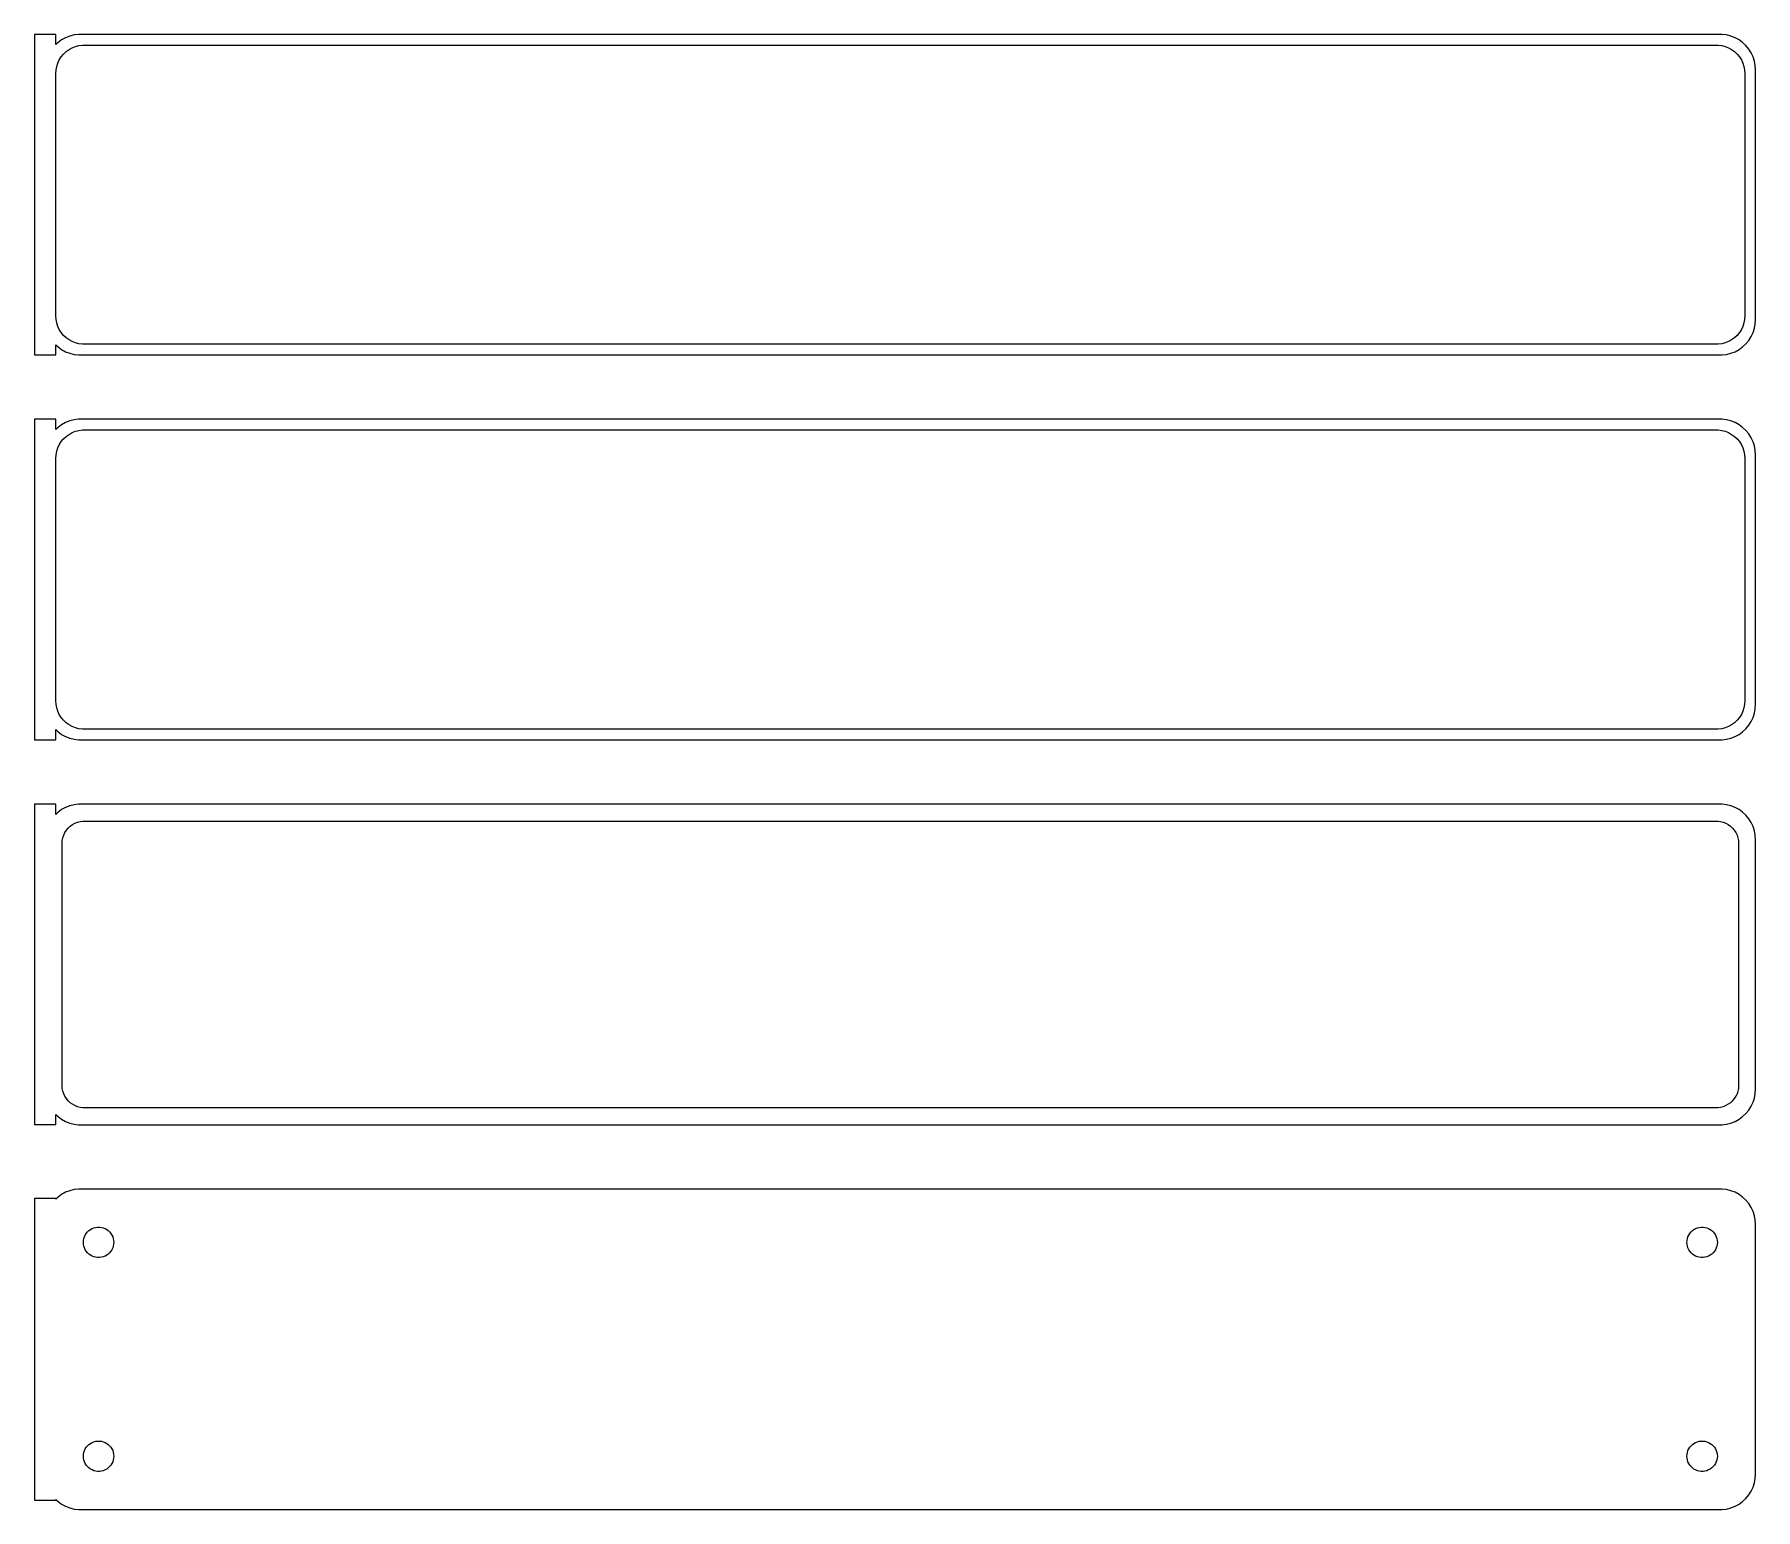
# Model space of a CAD drawing. Header units: metres. Extents: x -122 to 120, y 194 to 400.
import ezdxf

# ---------------------------------------------------------------- set-up
doc = ezdxf.new("R2010")
doc.units = ezdxf.units.M

msp = doc.modelspace()

# ---------------------------------------------------------------- linework, layer by layer
for p, q in [((-118.5, 400.49), (-121.5, 400.49)), ((-121.5, 400.49), (-121.5, 355.51)), ((-118.5, 399.059), (-118.5, 400.49)), ((-118.187, 399.353), (-118.5, 399.059)), ((-117.679, 399.722), (-118.187, 399.353)), ((-117.129, 400.024), (-117.679, 399.722)), ((-116.545, 400.255), (-117.129, 400.024)), ((-116.643, 398.377), (-116.203, 398.619)), ((-115.937, 400.411), (-116.545, 400.255)), ((-116.203, 398.619), (-115.736, 398.804)), ((-115.314, 400.49), (-115.937, 400.411)), ((-115.736, 398.804), (-115.25, 398.929)), ((115.314, 400.49), (-115.314, 400.49)), ((-115.25, 398.929), (-114.751, 398.992)), ((-114.751, 398.992), (114.751, 398.992)), ((114.751, 398.992), (115.25, 398.929)), ((115.25, 398.929), (115.736, 398.804)), ((115.937, 400.411), (115.314, 400.49)), ((115.736, 398.804), (116.203, 398.619)), ((116.545, 400.255), (115.937, 400.411)), ((116.203, 398.619), (116.643, 398.377)), ((117.129, 400.024), (116.545, 400.255)), ((117.679, 399.722), (117.129, 400.024)), ((118.187, 399.353), (117.679, 399.722)), ((118.645, 398.923), (118.187, 399.353)), ((119.045, 398.439), (118.645, 398.923)), ((-118.374, 395.995), (-118.219, 396.472)), ((-118.219, 396.472), (-118.005, 396.927)), ((-118.005, 396.927), (-117.736, 397.351)), ((-117.736, 397.351), (-117.416, 397.738)), ((-117.416, 397.738), (-117.05, 398.082)), ((-117.05, 398.082), (-116.643, 398.377)), ((116.643, 398.377), (117.05, 398.082)), ((117.05, 398.082), (117.416, 397.738)), ((117.416, 397.738), (117.736, 397.351)), ((117.736, 397.351), (118.005, 396.927)), ((118.005, 396.927), (118.219, 396.472)), ((118.219, 396.472), (118.374, 395.995)), ((119.382, 397.909), (119.045, 398.439)), ((119.649, 397.341), (119.382, 397.909)), ((119.843, 396.743), (119.649, 397.341)), ((119.961, 396.127), (119.843, 396.743)), ((120, 395.5), (119.961, 396.127)), ((-118.5, 395), (-118.468, 395.501)), ((-118.5, 361), (-118.5, 395)), ((-118.468, 395.501), (-118.374, 395.995)), ((118.374, 395.995), (118.468, 395.501)), ((118.468, 395.501), (118.5, 395)), ((118.5, 395), (118.5, 361)), ((120, 360.5), (120, 395.5)), ((-118.468, 360.499), (-118.5, 361)), ((-118.374, 360.005), (-118.468, 360.499)), ((-118.219, 359.528), (-118.374, 360.005)), ((118.374, 360.005), (118.219, 359.528)), ((118.468, 360.499), (118.374, 360.005)), ((118.5, 361), (118.468, 360.499)), ((119.843, 359.257), (119.961, 359.873)), ((119.961, 359.873), (120, 360.5)), ((-118.005, 359.073), (-118.219, 359.528)), ((-117.736, 358.649), (-118.005, 359.073)), ((-117.416, 358.262), (-117.736, 358.649)), ((-117.05, 357.918), (-117.416, 358.262)), ((-116.643, 357.623), (-117.05, 357.918)), ((-116.203, 357.381), (-116.643, 357.623)), ((116.643, 357.623), (116.203, 357.381)), ((117.05, 357.918), (116.643, 357.623)), ((117.416, 358.262), (117.05, 357.918)), ((117.736, 358.649), (117.416, 358.262)), ((118.005, 359.073), (117.736, 358.649)), ((118.219, 359.528), (118.005, 359.073)), ((118.645, 357.077), (119.045, 357.561)), ((119.045, 357.561), (119.382, 358.091)), ((119.382, 358.091), (119.649, 358.659)), ((119.649, 358.659), (119.843, 359.257)), ((-121.5, 355.51), (-118.5, 355.51)), ((-118.5, 356.941), (-118.187, 356.647)), ((-118.5, 355.51), (-118.5, 356.941)), ((-118.187, 356.647), (-117.679, 356.278)), ((-117.679, 356.278), (-117.129, 355.976)), ((-117.129, 355.976), (-116.545, 355.745)), ((-116.545, 355.745), (-115.937, 355.589)), ((-115.736, 357.196), (-116.203, 357.381)), ((-115.937, 355.589), (-115.314, 355.51)), ((-115.25, 357.071), (-115.736, 357.196)), ((-115.314, 355.51), (115.314, 355.51)), ((-114.751, 357.008), (-115.25, 357.071)), ((114.751, 357.008), (-114.751, 357.008)), ((115.25, 357.071), (114.751, 357.008)), ((115.736, 357.196), (115.25, 357.071)), ((115.314, 355.51), (115.937, 355.589)), ((116.203, 357.381), (115.736, 357.196)), ((115.937, 355.589), (116.545, 355.745)), ((116.545, 355.745), (117.129, 355.976)), ((117.129, 355.976), (117.679, 356.278)), ((117.679, 356.278), (118.187, 356.647)), ((118.187, 356.647), (118.645, 357.077)), ((-118.5, 346.49), (-121.5, 346.49)), ((-121.5, 346.49), (-121.5, 301.51)), ((-118.5, 345.059), (-118.5, 346.49)), ((-118.187, 345.353), (-118.5, 345.059)), ((-117.679, 345.722), (-118.187, 345.353)), ((-117.129, 346.024), (-117.679, 345.722)), ((-116.545, 346.255), (-117.129, 346.024)), ((-115.937, 346.411), (-116.545, 346.255)), ((-115.314, 346.49), (-115.937, 346.411)), ((115.314, 346.49), (-115.314, 346.49)), ((115.937, 346.411), (115.314, 346.49)), ((116.545, 346.255), (115.937, 346.411)), ((117.129, 346.024), (116.545, 346.255)), ((117.679, 345.722), (117.129, 346.024)), ((118.187, 345.353), (117.679, 345.722)), ((118.645, 344.923), (118.187, 345.353)), ((-118.005, 342.927), (-117.736, 343.351)), ((-117.736, 343.351), (-117.416, 343.738)), ((-117.416, 343.738), (-117.05, 344.082)), ((-117.05, 344.082), (-116.643, 344.377)), ((-116.643, 344.377), (-116.203, 344.619)), ((-116.203, 344.619), (-115.736, 344.804)), ((-115.736, 344.804), (-115.25, 344.929)), ((-115.25, 344.929), (-114.751, 344.992)), ((-114.751, 344.992), (114.751, 344.992)), ((114.751, 344.992), (115.25, 344.929)), ((115.25, 344.929), (115.736, 344.804)), ((115.736, 344.804), (116.203, 344.619)), ((116.203, 344.619), (116.643, 344.377)), ((116.643, 344.377), (117.05, 344.082)), ((117.05, 344.082), (117.416, 343.738)), ((117.416, 343.738), (117.736, 343.351)), ((117.736, 343.351), (118.005, 342.927)), ((119.045, 344.439), (118.645, 344.923)), ((119.382, 343.909), (119.045, 344.439)), ((119.649, 343.341), (119.382, 343.909)), ((119.843, 342.743), (119.649, 343.341)), ((-118.5, 341), (-118.468, 341.501)), ((-118.5, 307), (-118.5, 341)), ((-118.468, 341.501), (-118.374, 341.995)), ((-118.374, 341.995), (-118.219, 342.472)), ((-118.219, 342.472), (-118.005, 342.927)), ((118.005, 342.927), (118.219, 342.472)), ((118.219, 342.472), (118.374, 341.995)), ((118.374, 341.995), (118.468, 341.501)), ((118.468, 341.501), (118.5, 341)), ((118.5, 341), (118.5, 307)), ((119.961, 342.127), (119.843, 342.743)), ((120, 341.5), (119.961, 342.127)), ((120, 306.5), (120, 341.5)), ((-118.468, 306.499), (-118.5, 307)), ((118.5, 307), (118.468, 306.499)), ((-118.374, 306.005), (-118.468, 306.499)), ((-118.219, 305.528), (-118.374, 306.005)), ((-118.005, 305.073), (-118.219, 305.528)), ((-117.736, 304.649), (-118.005, 305.073)), ((-117.416, 304.262), (-117.736, 304.649)), ((117.736, 304.649), (117.416, 304.262)), ((118.005, 305.073), (117.736, 304.649)), ((118.219, 305.528), (118.005, 305.073)), ((118.374, 306.005), (118.219, 305.528)), ((118.468, 306.499), (118.374, 306.005)), ((119.382, 304.091), (119.649, 304.659)), ((119.649, 304.659), (119.843, 305.257)), ((119.843, 305.257), (119.961, 305.873)), ((119.961, 305.873), (120, 306.5)), ((-118.5, 302.941), (-118.187, 302.647)), ((-118.5, 301.51), (-118.5, 302.941)), ((-118.187, 302.647), (-117.679, 302.278)), ((-117.679, 302.278), (-117.129, 301.976)), ((-117.05, 303.918), (-117.416, 304.262)), ((-117.129, 301.976), (-116.545, 301.745)), ((-116.643, 303.623), (-117.05, 303.918)), ((-116.203, 303.381), (-116.643, 303.623)), ((-115.736, 303.196), (-116.203, 303.381)), ((-115.25, 303.071), (-115.736, 303.196)), ((-114.751, 303.008), (-115.25, 303.071)), ((114.751, 303.008), (-114.751, 303.008)), ((115.25, 303.071), (114.751, 303.008)), ((115.736, 303.196), (115.25, 303.071)), ((116.203, 303.381), (115.736, 303.196)), ((116.643, 303.623), (116.203, 303.381)), ((116.545, 301.745), (117.129, 301.976)), ((117.05, 303.918), (116.643, 303.623)), ((117.416, 304.262), (117.05, 303.918)), ((117.129, 301.976), (117.679, 302.278)), ((117.679, 302.278), (118.187, 302.647)), ((118.187, 302.647), (118.645, 303.077)), ((118.645, 303.077), (119.045, 303.561)), ((119.045, 303.561), (119.382, 304.091)), ((-121.5, 301.51), (-118.5, 301.51)), ((-116.545, 301.745), (-115.937, 301.589)), ((-115.937, 301.589), (-115.314, 301.51)), ((-115.314, 301.51), (115.314, 301.51)), ((115.314, 301.51), (115.937, 301.589)), ((115.937, 301.589), (116.545, 301.745)), ((-118.5, 292.479), (-121.5, 292.479)), ((-121.5, 292.479), (-121.5, 247.521)), ((-118.5, 291.059), (-118.5, 292.479)), ((-116.545, 292.255), (-117.129, 292.024)), ((-115.937, 292.411), (-116.545, 292.255)), ((-115.314, 292.49), (-115.937, 292.411)), ((115.314, 292.49), (-115.314, 292.49)), ((115.937, 292.411), (115.314, 292.49)), ((116.545, 292.255), (115.937, 292.411)), ((117.129, 292.024), (116.545, 292.255)), ((-118.187, 291.353), (-118.5, 291.059)), ((-117.679, 291.722), (-118.187, 291.353)), ((-117.129, 292.024), (-117.679, 291.722)), ((-116.168, 289.628), (-115.825, 289.817)), ((-115.825, 289.817), (-115.462, 289.961)), ((-115.462, 289.961), (-115.083, 290.058)), ((-115.083, 290.058), (-114.695, 290.107)), ((-114.695, 290.107), (114.695, 290.107)), ((114.695, 290.107), (115.083, 290.058)), ((115.083, 290.058), (115.462, 289.961)), ((115.462, 289.961), (115.825, 289.817)), ((115.825, 289.817), (116.168, 289.628)), ((117.679, 291.722), (117.129, 292.024)), ((118.187, 291.353), (117.679, 291.722)), ((118.645, 290.923), (118.187, 291.353)), ((119.045, 290.439), (118.645, 290.923)), ((119.382, 289.909), (119.045, 290.439)), ((119.649, 289.341), (119.382, 289.909)), ((-117.613, 287), (-117.588, 287.39)), ((-117.588, 287.39), (-117.515, 287.774)), ((-117.515, 287.774), (-117.394, 288.146)), ((-117.394, 288.146), (-117.228, 288.5)), ((-117.228, 288.5), (-117.018, 288.83)), ((-117.018, 288.83), (-116.769, 289.131)), ((-116.769, 289.131), (-116.484, 289.399)), ((-116.484, 289.399), (-116.168, 289.628)), ((116.168, 289.628), (116.484, 289.399)), ((116.484, 289.399), (116.769, 289.131)), ((116.769, 289.131), (117.018, 288.83)), ((117.018, 288.83), (117.228, 288.5)), ((117.228, 288.5), (117.394, 288.146)), ((117.394, 288.146), (117.515, 287.774)), ((117.515, 287.774), (117.588, 287.39)), ((117.588, 287.39), (117.613, 287)), ((119.843, 288.743), (119.649, 289.341)), ((119.961, 288.127), (119.843, 288.743)), ((120, 287.5), (119.961, 288.127)), ((120, 252.5), (120, 287.5)), ((-117.613, 253), (-117.613, 287)), ((117.613, 287), (117.613, 253)), ((-117.588, 252.61), (-117.613, 253)), ((-117.515, 252.226), (-117.588, 252.61)), ((-117.394, 251.854), (-117.515, 252.226)), ((-117.228, 251.5), (-117.394, 251.854)), ((-117.018, 251.17), (-117.228, 251.5)), ((-116.769, 250.869), (-117.018, 251.17)), ((117.018, 251.17), (116.769, 250.869)), ((117.228, 251.5), (117.018, 251.17)), ((117.394, 251.854), (117.228, 251.5)), ((117.515, 252.226), (117.394, 251.854)), ((117.588, 252.61), (117.515, 252.226)), ((117.613, 253), (117.588, 252.61)), ((119.649, 250.659), (119.843, 251.257)), ((119.843, 251.257), (119.961, 251.873)), ((119.961, 251.873), (120, 252.5)), ((-118.5, 247.521), (-118.5, 248.941)), ((-118.5, 248.941), (-118.187, 248.647)), ((-116.484, 250.601), (-116.769, 250.869)), ((-116.168, 250.372), (-116.484, 250.601)), ((-115.825, 250.183), (-116.168, 250.372)), ((-115.462, 250.039), (-115.825, 250.183)), ((-115.083, 249.942), (-115.462, 250.039)), ((-114.695, 249.893), (-115.083, 249.942)), ((114.695, 249.893), (-114.695, 249.893)), ((115.083, 249.942), (114.695, 249.893)), ((115.462, 250.039), (115.083, 249.942)), ((115.825, 250.183), (115.462, 250.039)), ((116.168, 250.372), (115.825, 250.183)), ((116.484, 250.601), (116.168, 250.372)), ((116.769, 250.869), (116.484, 250.601)), ((118.187, 248.647), (118.645, 249.077)), ((118.645, 249.077), (119.045, 249.561)), ((119.045, 249.561), (119.382, 250.091)), ((119.382, 250.091), (119.649, 250.659)), ((-121.5, 247.521), (-118.5, 247.521)), ((-118.187, 248.647), (-117.679, 248.278)), ((-117.679, 248.278), (-117.129, 247.976)), ((-117.129, 247.976), (-116.545, 247.745)), ((-116.545, 247.745), (-115.937, 247.589)), ((-115.937, 247.589), (-115.314, 247.51)), ((-115.314, 247.51), (115.314, 247.51)), ((115.314, 247.51), (115.937, 247.589)), ((115.937, 247.589), (116.545, 247.745)), ((116.545, 247.745), (117.129, 247.976)), ((117.129, 247.976), (117.679, 248.278)), ((117.679, 248.278), (118.187, 248.647)), ((-118.5, 237.153), (-121.5, 237.153)), ((-121.5, 237.153), (-121.5, 194.847)), ((-118.187, 237.353), (-118.5, 237.059)), ((-118.5, 237.059), (-118.5, 237.153)), ((-117.679, 237.722), (-118.187, 237.353)), ((-117.129, 238.024), (-117.679, 237.722)), ((-116.545, 238.255), (-117.129, 238.024)), ((-115.937, 238.411), (-116.545, 238.255)), ((-115.314, 238.49), (-115.937, 238.411)), ((115.314, 238.49), (-115.314, 238.49)), ((115.937, 238.411), (115.314, 238.49)), ((116.545, 238.255), (115.937, 238.411)), ((117.129, 238.024), (116.545, 238.255)), ((117.679, 237.722), (117.129, 238.024)), ((118.187, 237.353), (117.679, 237.722)), ((118.645, 236.923), (118.187, 237.353)), ((119.045, 236.439), (118.645, 236.923)), ((119.382, 235.909), (119.045, 236.439)), ((119.649, 235.341), (119.382, 235.909)), ((119.843, 234.743), (119.649, 235.341)), ((119.961, 234.127), (119.843, 234.743)), ((-114.485, 231.786), (-114.371, 232.029)), ((-114.371, 232.029), (-114.227, 232.255)), ((-114.227, 232.255), (-114.057, 232.462)), ((-114.057, 232.462), (-113.861, 232.645)), ((-113.861, 232.645), (-113.644, 232.803)), ((-113.644, 232.803), (-113.409, 232.932)), ((-113.409, 232.932), (-113.16, 233.031)), ((-113.16, 233.031), (-112.9, 233.097)), ((-112.9, 233.097), (-112.634, 233.131)), ((-112.634, 233.131), (-112.366, 233.131)), ((-112.366, 233.131), (-112.1, 233.097)), ((-112.1, 233.097), (-111.84, 233.031)), ((-111.84, 233.031), (-111.591, 232.932)), ((-111.591, 232.932), (-111.356, 232.803)), ((-111.356, 232.803), (-111.139, 232.645)), ((-111.139, 232.645), (-110.943, 232.462)), ((-110.943, 232.462), (-110.773, 232.255)), ((-110.773, 232.255), (-110.629, 232.029)), ((-110.629, 232.029), (-110.515, 231.786)), ((110.515, 231.786), (110.629, 232.029)), ((110.629, 232.029), (110.773, 232.255)), ((110.773, 232.255), (110.943, 232.462)), ((110.943, 232.462), (111.139, 232.645)), ((111.139, 232.645), (111.356, 232.803)), ((111.356, 232.803), (111.591, 232.932)), ((111.591, 232.932), (111.84, 233.031)), ((111.84, 233.031), (112.1, 233.097)), ((112.1, 233.097), (112.366, 233.131)), ((112.366, 233.131), (112.634, 233.131)), ((112.634, 233.131), (112.9, 233.097)), ((112.9, 233.097), (113.16, 233.031)), ((113.16, 233.031), (113.409, 232.932)), ((113.409, 232.932), (113.644, 232.803)), ((113.644, 232.803), (113.861, 232.645)), ((113.861, 232.645), (114.057, 232.462)), ((114.057, 232.462), (114.227, 232.255)), ((114.227, 232.255), (114.371, 232.029)), ((114.371, 232.029), (114.485, 231.786)), ((120, 233.5), (119.961, 234.127)), ((120, 198.5), (120, 233.5)), ((-114.635, 231), (-114.618, 231.268)), ((-114.618, 230.732), (-114.635, 231)), ((-114.618, 231.268), (-114.568, 231.531)), ((-114.568, 230.469), (-114.618, 230.732)), ((-114.568, 231.531), (-114.485, 231.786)), ((-114.485, 230.214), (-114.568, 230.469)), ((-114.371, 229.971), (-114.485, 230.214)), ((-114.227, 229.745), (-114.371, 229.971)), ((-114.057, 229.538), (-114.227, 229.745)), ((-113.861, 229.355), (-114.057, 229.538)), ((-110.943, 229.538), (-111.139, 229.355)), ((-110.773, 229.745), (-110.943, 229.538)), ((-110.629, 229.971), (-110.773, 229.745)), ((-110.515, 230.214), (-110.629, 229.971)), ((-110.515, 231.786), (-110.432, 231.531)), ((-110.432, 230.469), (-110.515, 230.214)), ((-110.432, 231.531), (-110.382, 231.268)), ((-110.382, 230.732), (-110.432, 230.469)), ((-110.382, 231.268), (-110.365, 231)), ((-110.365, 231), (-110.382, 230.732)), ((110.365, 231), (110.382, 231.268)), ((110.382, 230.732), (110.365, 231)), ((110.382, 231.268), (110.432, 231.531)), ((110.432, 230.469), (110.382, 230.732)), ((110.432, 231.531), (110.515, 231.786)), ((110.515, 230.214), (110.432, 230.469)), ((110.629, 229.971), (110.515, 230.214)), ((110.773, 229.745), (110.629, 229.971)), ((110.943, 229.538), (110.773, 229.745)), ((111.139, 229.355), (110.943, 229.538)), ((114.057, 229.538), (113.861, 229.355)), ((114.227, 229.745), (114.057, 229.538)), ((114.371, 229.971), (114.227, 229.745)), ((114.485, 230.214), (114.371, 229.971)), ((114.485, 231.786), (114.568, 231.531)), ((114.568, 230.469), (114.485, 230.214)), ((114.568, 231.531), (114.618, 231.268)), ((114.618, 230.732), (114.568, 230.469)), ((114.618, 231.268), (114.635, 231)), ((114.635, 231), (114.618, 230.732)), ((-113.644, 229.197), (-113.861, 229.355)), ((-113.409, 229.068), (-113.644, 229.197)), ((-113.16, 228.969), (-113.409, 229.068)), ((-112.9, 228.903), (-113.16, 228.969)), ((-112.634, 228.869), (-112.9, 228.903)), ((-112.366, 228.869), (-112.634, 228.869)), ((-112.1, 228.903), (-112.366, 228.869)), ((-111.84, 228.969), (-112.1, 228.903)), ((-111.591, 229.068), (-111.84, 228.969)), ((-111.356, 229.197), (-111.591, 229.068)), ((-111.139, 229.355), (-111.356, 229.197)), ((111.356, 229.197), (111.139, 229.355)), ((111.591, 229.068), (111.356, 229.197)), ((111.84, 228.969), (111.591, 229.068)), ((112.1, 228.903), (111.84, 228.969)), ((112.366, 228.869), (112.1, 228.903)), ((112.634, 228.869), (112.366, 228.869)), ((112.9, 228.903), (112.634, 228.869)), ((113.16, 228.969), (112.9, 228.903)), ((113.409, 229.068), (113.16, 228.969)), ((113.644, 229.197), (113.409, 229.068)), ((113.861, 229.355), (113.644, 229.197)), ((-113.644, 202.803), (-113.409, 202.932)), ((-113.409, 202.932), (-113.16, 203.031)), ((-113.16, 203.031), (-112.9, 203.097)), ((-112.9, 203.097), (-112.634, 203.131)), ((-112.634, 203.131), (-112.366, 203.131)), ((-112.366, 203.131), (-112.1, 203.097)), ((-112.1, 203.097), (-111.84, 203.031)), ((-111.84, 203.031), (-111.591, 202.932)), ((-111.591, 202.932), (-111.356, 202.803)), ((111.356, 202.803), (111.591, 202.932)), ((111.591, 202.932), (111.84, 203.031)), ((111.84, 203.031), (112.1, 203.097)), ((112.1, 203.097), (112.366, 203.131)), ((112.366, 203.131), (112.634, 203.131)), ((112.634, 203.131), (112.9, 203.097)), ((112.9, 203.097), (113.16, 203.031)), ((113.16, 203.031), (113.409, 202.932)), ((113.409, 202.932), (113.644, 202.803)), ((-114.635, 201), (-114.618, 201.268)), ((-114.618, 200.732), (-114.635, 201)), ((-114.618, 201.268), (-114.568, 201.531)), ((-114.568, 200.469), (-114.618, 200.732)), ((-114.568, 201.531), (-114.485, 201.786)), ((-114.485, 200.214), (-114.568, 200.469)), ((-114.485, 201.786), (-114.371, 202.029)), ((-114.371, 202.029), (-114.227, 202.255)), ((-114.227, 202.255), (-114.057, 202.462)), ((-114.057, 202.462), (-113.861, 202.645)), ((-113.861, 202.645), (-113.644, 202.803)), ((-111.356, 202.803), (-111.139, 202.645)), ((-111.139, 202.645), (-110.943, 202.462)), ((-110.943, 202.462), (-110.773, 202.255)), ((-110.773, 202.255), (-110.629, 202.029)), ((-110.629, 202.029), (-110.515, 201.786)), ((-110.515, 201.786), (-110.432, 201.531)), ((-110.432, 200.469), (-110.515, 200.214)), ((-110.432, 201.531), (-110.382, 201.268)), ((-110.382, 200.732), (-110.432, 200.469)), ((-110.382, 201.268), (-110.365, 201)), ((-110.365, 201), (-110.382, 200.732)), ((110.365, 201), (110.382, 201.268)), ((110.382, 200.732), (110.365, 201)), ((110.382, 201.268), (110.432, 201.531)), ((110.432, 200.469), (110.382, 200.732)), ((110.432, 201.531), (110.515, 201.786)), ((110.515, 200.214), (110.432, 200.469)), ((110.515, 201.786), (110.629, 202.029)), ((110.629, 202.029), (110.773, 202.255)), ((110.773, 202.255), (110.943, 202.462)), ((110.943, 202.462), (111.139, 202.645)), ((111.139, 202.645), (111.356, 202.803)), ((113.644, 202.803), (113.861, 202.645)), ((113.861, 202.645), (114.057, 202.462)), ((114.057, 202.462), (114.227, 202.255)), ((114.227, 202.255), (114.371, 202.029)), ((114.371, 202.029), (114.485, 201.786)), ((114.485, 201.786), (114.568, 201.531)), ((114.568, 200.469), (114.485, 200.214)), ((114.568, 201.531), (114.618, 201.268)), ((114.618, 200.732), (114.568, 200.469)), ((114.618, 201.268), (114.635, 201)), ((114.635, 201), (114.618, 200.732)), ((-114.371, 199.971), (-114.485, 200.214)), ((-114.227, 199.745), (-114.371, 199.971)), ((-114.057, 199.538), (-114.227, 199.745)), ((-113.861, 199.355), (-114.057, 199.538)), ((-113.644, 199.197), (-113.861, 199.355)), ((-113.409, 199.068), (-113.644, 199.197)), ((-113.16, 198.969), (-113.409, 199.068)), ((-112.9, 198.903), (-113.16, 198.969)), ((-112.634, 198.869), (-112.9, 198.903)), ((-112.366, 198.869), (-112.634, 198.869)), ((-112.1, 198.903), (-112.366, 198.869)), ((-111.84, 198.969), (-112.1, 198.903)), ((-111.591, 199.068), (-111.84, 198.969)), ((-111.356, 199.197), (-111.591, 199.068)), ((-111.139, 199.355), (-111.356, 199.197)), ((-110.943, 199.538), (-111.139, 199.355)), ((-110.773, 199.745), (-110.943, 199.538)), ((-110.629, 199.971), (-110.773, 199.745)), ((-110.515, 200.214), (-110.629, 199.971)), ((110.629, 199.971), (110.515, 200.214)), ((110.773, 199.745), (110.629, 199.971)), ((110.943, 199.538), (110.773, 199.745)), ((111.139, 199.355), (110.943, 199.538)), ((111.356, 199.197), (111.139, 199.355)), ((111.591, 199.068), (111.356, 199.197)), ((111.84, 198.969), (111.591, 199.068)), ((112.1, 198.903), (111.84, 198.969)), ((112.366, 198.869), (112.1, 198.903)), ((112.634, 198.869), (112.366, 198.869)), ((112.9, 198.903), (112.634, 198.869)), ((113.16, 198.969), (112.9, 198.903)), ((113.409, 199.068), (113.16, 198.969)), ((113.644, 199.197), (113.409, 199.068)), ((113.861, 199.355), (113.644, 199.197)), ((114.057, 199.538), (113.861, 199.355)), ((114.227, 199.745), (114.057, 199.538)), ((114.371, 199.971), (114.227, 199.745)), ((114.485, 200.214), (114.371, 199.971)), ((119.961, 197.873), (120, 198.5)), ((119.045, 195.561), (119.382, 196.091)), ((119.382, 196.091), (119.649, 196.659)), ((119.649, 196.659), (119.843, 197.257)), ((119.843, 197.257), (119.961, 197.873)), ((-121.5, 194.847), (-118.5, 194.847)), ((-118.5, 194.847), (-118.5, 194.941)), ((-118.5, 194.941), (-118.187, 194.647)), ((-118.187, 194.647), (-117.679, 194.278)), ((-117.679, 194.278), (-117.129, 193.976)), ((-117.129, 193.976), (-116.545, 193.745)), ((-116.545, 193.745), (-115.937, 193.589)), ((-115.937, 193.589), (-115.314, 193.51)), ((-115.314, 193.51), (115.314, 193.51)), ((115.314, 193.51), (115.937, 193.589)), ((115.937, 193.589), (116.545, 193.745)), ((116.545, 193.745), (117.129, 193.976)), ((117.129, 193.976), (117.679, 194.278)), ((117.679, 194.278), (118.187, 194.647)), ((118.187, 194.647), (118.645, 195.077)), ((118.645, 195.077), (119.045, 195.561))]:
    msp.add_line(p, q)

doc.saveas('drawing.dxf')
